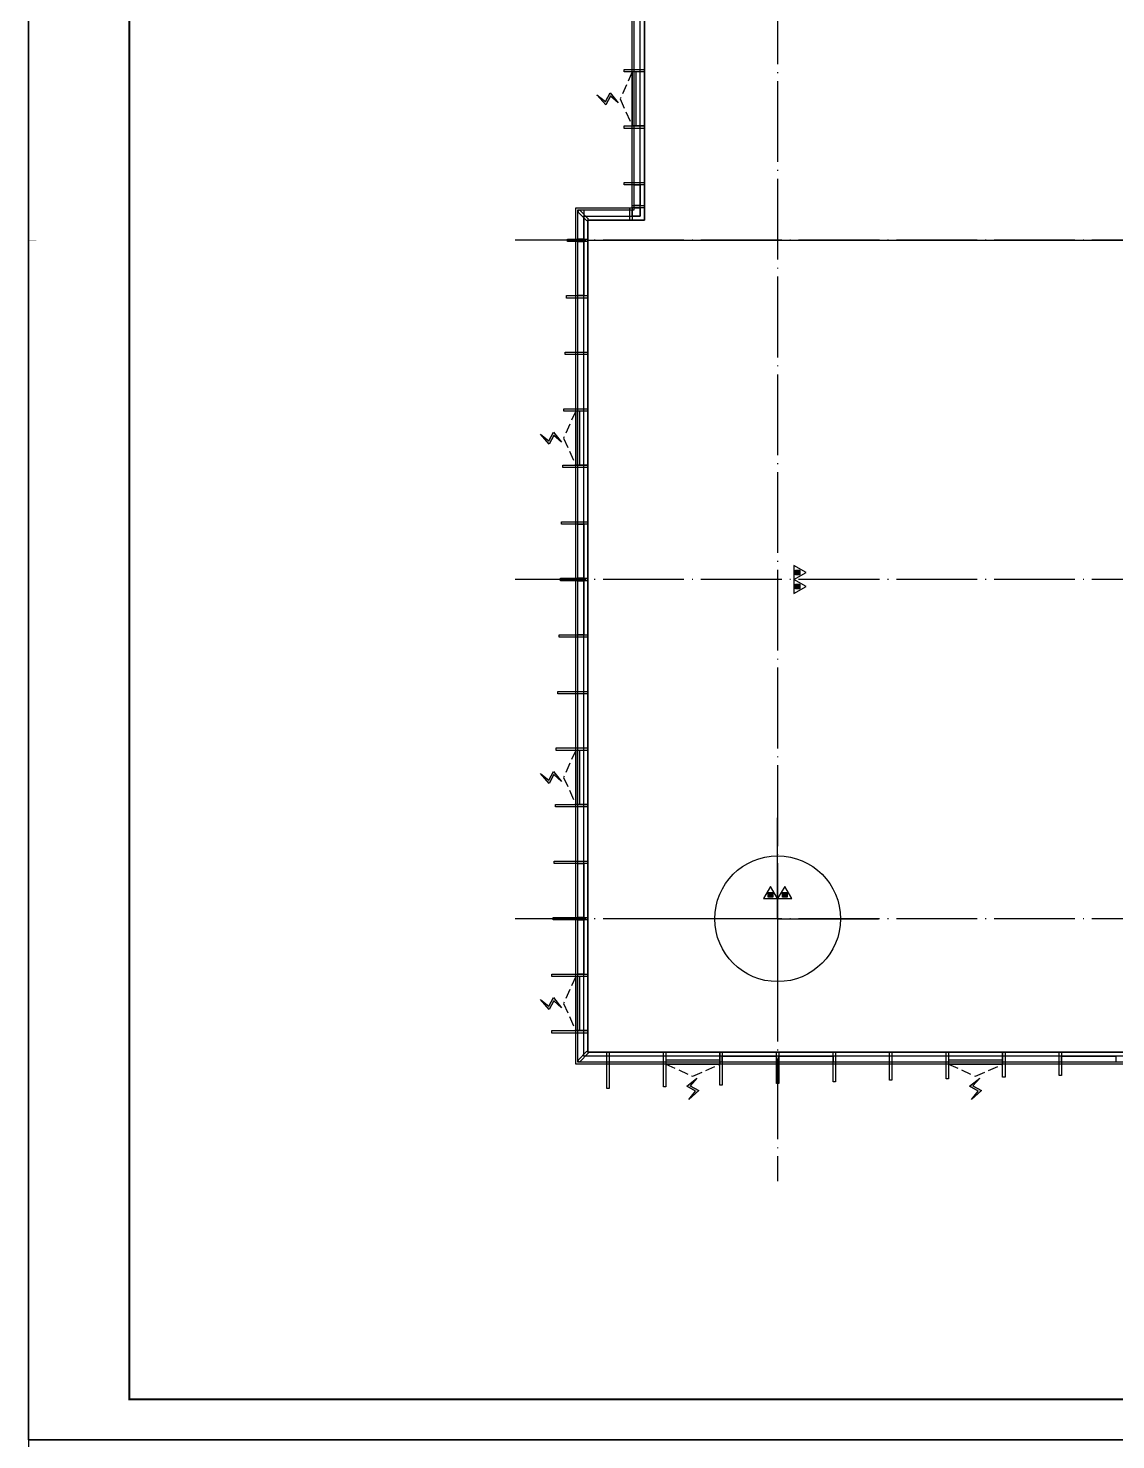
# Model space of a CAD drawing. Extents: x -186750 to 855523, y -12902 to 560425.
# Drawn here: x 93204 to 120127, y 46500 to 81450 of the extents above; entities that cross this region are included whole.
import ezdxf
from ezdxf.xclip import XClip

# ---------------------------------------------------------------- set-up
doc = ezdxf.new("R2010")
doc.units = 0
doc.header["$LTSCALE"] = 1000
doc.header["$MEASUREMENT"] = 0
doc.header["$XCLIPFRAME"] = 0
for name, pattern in [('104-10 轴网$0$DOTE', [2.4200000000000004, 2, -0.2, 0.02, -0.2]), ('8#楼幕墙$0$109-34 轴网$0$L1$0$$AUDIT_BAD_LTYPE1', [0]), ('8#楼幕墙$0$DASH', [0.35, 0.25, -0.1]), ('X-104 8#10#平面$0$109-34 轴网$0$L1$0$$AUDIT_BAD_LTYPE1', [0]), ('X-104 8#10#平面$0$DASH', [0.35, 0.25, -0.1])]:
    doc.linetypes.add(name, pattern=pattern)
for name, color, linetype in [('104-10 轴网$0$A_AXIS-轴线', 252, '104-10 轴网$0$DOTE'), ('8#楼幕墙$0$A-C_玻璃幕墙', 140, 'Continuous'), ('8#楼幕墙$0$A-C_窗b', 191, 'Continuous'), ('8#楼幕墙$0$A-TECH_结构', 21, 'Continuous'), ('EQUIP_消防', 7, 'Continuous'), ('TWT_TEXT', 7, 'Continuous'), ('X-104 8#10#平面$0$A-SUR_看线', 252, 'Continuous'), ('X-104 8#10#平面$0$A-TECH_结构', 252, 'Continuous')]:
    doc.layers.add(name, color=color, linetype=linetype)
for name, color, linetype, plot in [('8#楼幕墙$0$04-不打印_辅助线', 165, 'Continuous', False), ('8#楼幕墙$0$04-电动窗', 1, 'Continuous', False), ('X-104 8#10#平面$0$04-不打印_辅助线', 165, 'Continuous', False)]:
    doc.layers.add(name, color=color, linetype=linetype, plot=plot)

# ---------------------------------------------------------------- blocks, each defined once
blk = doc.blocks.new('图框-A1')
for points, const_width in [([(5.684341886080801e-13, 0), (841.0000000000002, 0), (841.0000000000002, 594), (5.684341886080801e-13, 594)], 0.05), ([(765.9999999999966, 584), (25.00000000000045, 584), (25.00000000000045, 10), (766.0000000000002, 10)], 0.5)]:
    blk.add_lwpolyline(points, close=True, dxfattribs=dict(const_width=const_width))
at = {"const_width": 0.05}
blk.add_lwpolyline([(5.684341886080801e-13, 297), (2.000000000000568, 297)], dxfattribs=at)
blk = doc.blocks.new('104-10 轴网')
at = {"layer": '104-10 轴网$0$A_AXIS-轴线', "linetype": '104-10 轴网$0$DOTE'}
for p, q in [((120429.5977508623, 40099.99999999988), (120429.5977508621, -6500.000000000178)), ((168929.5977508623, 16799.99999999987), (113929.5977508621, 16799.99999999982)), ((168929.5977508623, 8399.999999999873), (113929.5977508621, 8399.999999999822)), ((168929.5977508623, -1.2732925824821e-10), (113929.5977508621, -1.782609615474939e-10))]:
    blk.add_line(p, q, dxfattribs=at)
at = {"layer": 'Defpoints'}
blk.add_lwpolyline([(104379.5977508624, 45500.00000000001), (178479.5977508625, 45499.99999999999), (178479.5977508625, -11900.00000000001), (104379.5977508624, -11899.99999999996)], close=True, dxfattribs=at)
blk = doc.blocks.new('X-104 8#10#平面$0$fdhggh')
at = {"layer": 'X-104 8#10#平面$0$A-TECH_结构', "linetype": 'X-104 8#10#平面$0$109-34 轴网$0$L1$0$$AUDIT_BAD_LTYPE1'}
blk.add_lwpolyline([(42500.00000000029, 87900.00001543564), (42500.00000000029, 97699.99999999988), (24700.00000000029, 97699.99999999988), (24700.00000000029, 96299.99999999988), (13500.00000000029, 96299.99999999988), (13500.00000000029, 89299.99999999988), (7900.000000000291, 89299.99999999988), (7900.000000000291, 87899.99999999988), (-3299.999999999709, 87899.99999999988), (-3299.999999999709, 76699.99999999988), (-4699.999999999709, 76699.99999999988), (-4699.999999999709, 56099.99999999988), (8900.000000000291, 56099.99999999988), (8900.000000000291, 58899.99999999988), (20100.00000000029, 58899.99999999988), (20100.00000000029, 71499.99999999988), (27100, 71499.99999999988), (27099.9999999961, 75700.0000139567), (33099.99999999598, 75700.0000139567), (33099.99999999988, 72899.99999999987), (45300.00000000029, 72899.99999999988), (45300.00000000029, 87900.00000149367)], close=True, dxfattribs=at)
blk = doc.blocks.new('8#楼幕墙$0$2')
at = {"linetype": '8#楼幕墙$0$109-34 轴网$0$L1$0$$AUDIT_BAD_LTYPE1'}
for points in [[(-199772.2420019889, 234015.7524743264), (-199772.2420019889, 236514.4760455291)], [(-199772.2420019889, 234015.7524743264), (-202270.9655731916, 234015.7524743264)], [(-199772.2420019889, 234015.7524743264), (-199772.2420019889, 231517.0289031237)], [(-199772.2420019889, 234015.7524743264), (-197273.5184307862, 234015.7524743264)]]:
    blk.add_lwpolyline(points, dxfattribs=at)
blk.add_circle((-199772.2420019889, 234015.7524743264), 1556.811371132266)
blk = doc.blocks.new('8#楼幕墙$0$ii')
blk.add_lwpolyline([(-1339.999257087533, -5.379672802519053e-05), (0.0007429124671034515, -5.379672802519053e-05), (0.0007429124671034515, -150.000053796728), (-1339.999257087533, -150.000053796728)], close=True)
blk = doc.blocks.new('8#楼幕墙$0$$TCHSYS$WIN2D')
for p, q in [((-0.5, 0.5), (0.5, 0.5)), ((-0.5, 0.5), (-0.4999999999999999, -0.5)), ((0.5, 0.5), (0.4999999999999998, -0.5)), ((0.5, 0.1666666666666666), (-0.5, 0.1666666666666666)), ((0.5, -0.1666666666666667), (-0.5, -0.1666666666666667)), ((-0.4999999999999999, -0.5), (0.5, -0.5))]:
    blk.add_line(p, q)
blk = doc.blocks.new('8#楼幕墙$0$开启扇')
at = {"layer": '8#楼幕墙$0$04-电动窗'}
h = blk.add_hatch(color=1, dxfattribs=at)
h.dxf.hatch_style = 1
h.paths.add_polyline_path([(771.2538212353829, 399.4187931009801), (600.4963348774836, 588.0845509109495), (817.000029503055, 705.4227948976622), (568.9130649687795, 925.0510056701896), (737.6166181836743, 715.3361196324695), (521.1129235581029, 597.9978756457567)])
at = {"linetype": '8#楼幕墙$0$DASH'}
blk.add_lwpolyline([(0, 49.99999999714782), (670, 349.9999999971478), (1340, 49.99999999714782)], dxfattribs=at)
at = {"layer": '8#楼幕墙$0$04-电动窗', "color": 1}
blk.add_lwpolyline([(771.2538212353829, 399.4187931009801), (600.4963348774836, 588.0845509109495), (817.000029503055, 705.4227948976622), (568.9130649687795, 925.0510056701896), (737.6166181836743, 715.3361196324695), (521.1129235581029, 597.9978756457567), (771.2538212353829, 399.4187931009801)], close=True, dxfattribs=at)
at = {"xscale": -1340, "yscale": 300, "zscale": 1340, "rotation": 180}
blk.add_blockref('8#楼幕墙$0$$TCHSYS$WIN2D', (670, -100), dxfattribs=at)
blk = doc.blocks.new('*U395')
blk.add_lwpolyline([(510.0000139576222, 0), (0, 0), (0, 150), (510.0000139576222, 150)], close=True)
blk = doc.blocks.new('*U396')
blk.add_lwpolyline([(719.9999999992215, 0), (0, 0), (0, 150), (719.9999999992215, 150)], close=True)
blk = doc.blocks.new('8#楼幕墙$0$A$C13E80662')
for points in [[(150.0005130732898, 150.2641038001748), (150.0005130732898, 200.2641038001238), (0.0005130732897669077, 200.2641038001238), (0.0005130732897669077, 0.2641038001238485), (150.0005130732898, 0.2641038001238485)], [(150.0005130732898, 0.2641038001747802), (200.0005130733043, 0.2641038001747802), (200.0005130733043, 150.2641038001748), (150.0005130732898, 150.2641038001748)]]:
    blk.add_lwpolyline(points)
blk = doc.blocks.new('8#楼幕墙')
at = {"layer": '8#楼幕墙$0$04-不打印_辅助线'}
for points in [[(-18549.99999999965, 46500.00000000052), (65550.00000000035, 46500.0000000007), (65550.00000000035, 105900.0000000007), (-18549.99999999965, 105900.0000000005)], [(-18549.99999999977, -12899.99999999965), (65550.00000000023, -12899.99999999942), (65550.00000000023, 46500.00000000058), (-18549.99999999977, 46500.00000000041)]]:
    blk.add_lwpolyline(points, close=True, dxfattribs=at)
at = {"layer": '8#楼幕墙$0$A-C_玻璃幕墙'}
for points in [[(-3599.999999999767, 88199.99999999988), (7600.000000000233, 88199.99999999988), (7600.000000000233, 89599.99999999988), (13200.00000000023, 89599.99999999988), (13200.00000000023, 96599.99999999988), (24400.00000000023, 96599.99999999988), (24400.00000000023, 97999.99999999988), (42800.00000000023, 97999.99999999988), (42800.00000000023, 88199.99999999988), (45600.00000000023, 88199.99999999988), (45600.0000000002, 72599.99999999988), (32800.0000000002, 72599.99999999988), (32800.0000000002, 75399.99999999988), (27400.00000000023, 75399.99999999988), (27400.0000000002, 71199.99999999988), (20400.0000000002, 71199.99999999988), (20400.0000000002, 58599.99999999988), (9200.000000000116, 58599.99999999988), (9200.000000000116, 55799.99999999988), (-4999.999999999884, 55799.99999999988), (-4999.999999999767, 76999.99999999988), (-3599.999999999767, 76999.99999999988)], [(-3549.999999999767, 88149.99999999988), (7650.000000000233, 88149.99999999988), (7650.000000000233, 89549.99999999988), (13250.00000000023, 89549.99999999988), (13250.00000000023, 96549.99999999988), (24450.00000000023, 96549.99999999988), (24450.00000000023, 97949.99999999988), (42750.00000000023, 97949.99999999988), (42750.00000000023, 88149.99999999988), (45550.00000000023, 88149.99999999988), (45550.0000000002, 72649.99999999988), (32850.0000000002, 72649.99999999988), (32850.0000000002, 75449.99999999988), (27350.00000000023, 75449.99999999988), (27350.0000000002, 71249.99999999988), (20350.0000000002, 71249.99999999988), (20350.0000000002, 58649.99999999988), (9150.000000000116, 58649.99999999988), (9150.000000000116, 55849.99999999988), (-4949.999999999884, 55849.99999999988), (-4949.999999999767, 76949.99999999988), (-3549.999999999767, 76949.99999999988)], [(-3399.999999999767, 87999.99999999988), (7800.000000000233, 87999.99999999988), (7800.000000000233, 89399.99999999988), (13400.00000000023, 89399.99999999988), (13400.00000000023, 96399.99999999988), (24600.00000000023, 96399.99999999988), (24600.00000000023, 97799.99999999988), (42600.00000000023, 97799.99999999988), (42600.00000000023, 87999.99999999988), (45400.00000000023, 87999.99999999988), (45400.0000000002, 72799.99999999988), (33000.0000000002, 72799.99999999988), (33000.0000000002, 75599.99999999988), (27200.00000000023, 75599.99999999988), (27200.0000000002, 71399.99999999988), (20200.0000000002, 71399.99999999988), (20200.0000000002, 58799.99999999988), (9000.000000000116, 58799.99999999988), (9000.000000000116, 55999.99999999988), (-4799.999999999884, 55999.99999999988), (-4799.999999999767, 76799.99999999988), (-3399.999999999767, 76799.99999999988)], [(-3799.999999975145, 80370.0000139575), (-3799.999999975145, 80430.0000139575), (-3299.999999975262, 80430.00001395738), (-3299.999999975262, 80370.00001395738)], [(-3799.999999975145, 78970.0000139575), (-3799.999999975145, 79030.0000139575), (-3299.999999975145, 79030.00001395738), (-3299.999999975145, 78970.00001395738)], [(-3799.999999975145, 77570.0000139575), (-3799.999999975145, 77630.0000139575), (-3299.999999975145, 77630.00001395738), (-3299.999999975145, 77570.00001395738)], [(-4678.950339244038, 76721.21321739221), (-4721.376746115275, 76678.78681052104), (-4950.163542679686, 76907.5736070855), (-4907.737135808507, 76950.00001395668)], [(-3659.999999999796, 76999.99999999991), (-3599.999999999767, 76999.99999999988), (-3599.999999999811, 76699.99999999988), (-3659.999999999796, 76699.99999999988)], [(-3599.999999999767, 76999.99999999988), (-3599.999999999738, 77059.99999999991), (-3299.999999999738, 77059.99999999987), (-3299.999999999724, 76999.99999999988)], [(-5200.000000003085, 76170.0000139575), (-5200.000000003085, 76230.0000139575), (-4700.000000003085, 76230.00001395657), (-4700.000000003085, 76170.00001395657)], [(-5230.000000003143, 74770.00001395657), (-5230.000000003143, 74830.00001395657), (-4700.000000003085, 74830.00001395657), (-4700.000000003085, 74770.00001395657)], [(-5260.000000003143, 73370.00001395657), (-5260.000000003143, 73430.00001395657), (-4700.000000003085, 73430.00001395657), (-4700.000000003085, 73370.00001395657)], [(-5290.000000003143, 71970.00001395657), (-5290.000000003143, 72030.00001395657), (-4700.000000003027, 72030.00001395657), (-4700.000000003027, 71970.00001395657)], [(-5320.000000003143, 70570.00001395738), (-5320.000000003143, 70630.00001395738), (-4700.00000000716, 70630.00001395657), (-4700.00000000716, 70570.00001395657)], [(-5350.000000006054, 69170.00001395657), (-5350.000000006054, 69230.00001395657), (-4700.00000000716, 69230.00001395657), (-4700.00000000716, 69170.00001395657)], [(-5380.000000003201, 67769.99999999977), (-5380.000000003201, 67829.99999999977), (-4700.00000000716, 67830.00001395657), (-4700.00000000716, 67770.00001395657)], [(-5410.000000003231, 66370.00001395657), (-5410.000000003231, 66430.00001395657), (-4700.000000007189, 66430.00001395657), (-4700.000000007189, 66370.00001395657)], [(-5440.000000003231, 64970.0000139575), (-5440.000000003231, 65030.0000139575), (-4700.000000007189, 65030.00001395663), (-4700.000000007189, 64970.00001395663)], [(-5480.000000003231, 63570.0000139575), (-5480.000000003231, 63630.0000139575), (-4700.000000007189, 63630.00001395663), (-4700.000000007189, 63570.00001395663)], [(-5500.000000003318, 62170.0000139575), (-5500.000000003318, 62230.0000139575), (-4700.000000007276, 62230.00001395663), (-4700.000000007276, 62170.00001395663)], [(-5530.000000003318, 60770.0000139575), (-5530.000000003318, 60830.0000139575), (-4700.000000007276, 60830.00001395663), (-4700.000000007276, 60770.00001395663)], [(-5560.000000003376, 59369.99999999983), (-5560.000000003376, 59429.99999999983), (-4700.000000007276, 59430.00001395663), (-4700.000000007276, 59370.00001395663)], [(-5590.000000003376, 57970.0000139575), (-5590.000000003376, 58030.0000139575), (-4700.000000007276, 58030.00001395663), (-4700.000000007276, 57970.00001395663)], [(-5590.000000003376, 56570.0000139575), (-5590.000000003376, 56630.0000139575), (-4700.000000007276, 56630.00001395663), (-4700.000000007276, 56570.00001395663)], [(-4678.868567902013, 56078.86858185899), (-4721.294974773249, 56121.29498873017), (-4950.08177133766, 55892.50819216582), (-4907.655364466482, 55850.08178529464)], [(-4170.00000000326, 55200.00001387182), (-4230.00000000326, 55200.00001387182), (-4230.00000000326, 56100.00001376477), (-4170.00000000326, 56100.00001376477)], [(-2770.00000000326, 55240.00001387176), (-2830.00000000326, 55240.00001387176), (-2830.00000000291, 56100.00001387182), (-2770.00000000291, 56100.00001387182)], [(-1370.000000003958, 55280.00001387182), (-1430.000000003958, 55280.00001387182), (-1430.000000003958, 56100.00001376477), (-1370.000000003958, 56100.00001376477)], [(29.99999999988358, 55320.00001387182), (-30.00000000011642, 55320.00001387182), (-30.00000000395812, 56100.00001376477), (29.99999999604188, 56100.00001376477)], [(1429.999999996042, 55360.00001387182), (1369.999999996042, 55360.00001387182), (1369.999999996042, 56100.00001376477), (1429.999999996042, 56100.00001376477)], [(2829.99999999709, 55400.00001387176), (2769.99999999709, 55400.00001387176), (2769.999999996042, 56100.00001376477), (2829.999999996042, 56100.00001376477)], [(4229.999999996042, 55440.00001387182), (4169.999999996042, 55440.00001387182), (4169.999999996042, 56100.00001376477), (4229.999999996042, 56100.00001376477)], [(5629.99999999709, 55480.00001387176), (5569.99999999709, 55480.00001387176), (5569.999999996042, 56100.00001376471), (5629.999999996042, 56100.00001376471)], [(7029.99999999709, 55520.00001387176), (6969.99999999709, 55520.00001387176), (6969.999999996042, 56100.00001376471), (7029.999999996042, 56100.00001376471)]]:
    blk.add_lwpolyline(points, close=True, dxfattribs=at)
at = {"layer": '8#楼幕墙$0$A-TECH_结构'}
blk.add_lwpolyline([(-3299.999999999767, 87899.99999999988), (7900.000000000233, 87899.99999999988), (7900.000000000233, 89299.99999999988), (13500.00000000023, 89299.99999999988), (13500.00000000023, 96299.99999999988), (24700.00000000023, 96299.99999999988), (24700.00000000023, 97699.99999999988), (42500.00000000023, 97699.99999999988), (42500.00000000023, 87899.99999999988), (45300.00000000023, 87899.99999999988), (45300.0000000002, 72899.99999999988), (33100.0000000002, 72899.99999999988), (33100.0000000002, 75699.99999999988), (27100.00000000023, 75699.99999999988), (27100.0000000002, 71499.99999999988), (20100.0000000002, 71499.99999999988), (20100.0000000002, 58899.99999999988), (8900.000000000116, 58899.99999999988), (8900.000000000116, 56099.99999999988), (-4699.999999999884, 56099.99999999988), (-4699.999999999767, 76699.99999999988), (-3299.999999999767, 76699.99999999988)], close=True, dxfattribs=at)
at = {"layer": '8#楼幕墙$0$04-不打印_辅助线', "rotation": 180}
blk.add_blockref('8#楼幕墙$0$2', (-199772.2420019887, 293415.7524743261), dxfattribs=at)
at = {"layer": '8#楼幕墙$0$A-C_玻璃幕墙'}
for name, p, rotation in [('*U395', (-3549.999999975145, 77570.0000139575), 270), ('*U396', (-4950.0000000039, 76950.00001395668), 270), ('8#楼幕墙$0$ii', (-4950.000000003085, 76170.00001395657), 90), ('8#楼幕墙$0$ii', (-4950.000000003201, 69170.00001395657), 90), ('8#楼幕墙$0$ii', (-4950.000000003842, 67770.00001395657), 90), ('8#楼幕墙$0$ii', (-4950.000000003318, 60770.00001395663), 90), ('8#楼幕墙$0$ii', (-4950.000000003318, 59370.00001395663), 90), ('8#楼幕墙$0$ii', (-1370.000000003958, 55850.00001387164), 180), ('8#楼幕墙$0$ii', (29.99999999610009, 55850.00001387129), 180), ('8#楼幕墙$0$ii', (7029.9999999961, 55850.00001387158), 180)]:
    blk.add_blockref(name, p, dxfattribs=dict(at, rotation=rotation))
at = {"layer": '8#楼幕墙$0$A-C_玻璃幕墙', "xscale": -1}
blk.add_blockref('8#楼幕墙$0$A$C13E80662', (-3399.999486926477, 76799.73589619977), dxfattribs=at)
at = {"layer": '8#楼幕墙$0$A-C_玻璃幕墙', "linetype": '8#楼幕墙$0$109-34 轴网$0$L1$0$$AUDIT_BAD_LTYPE1', "xscale": -1}
for p, rotation in [((-4950.000000003958, 71970.00001395738), 90), ((-4950.000000007189, 63570.0000139575), 90), ((-4950.000000007276, 57970.00001395663), 90), ((-2770.00000000291, 55850.00001387182), 180), ((4229.9999999961, 55850.00001376477), 180)]:
    blk.add_blockref('8#楼幕墙$0$开启扇', p, dxfattribs=dict(at, rotation=rotation))
at = {"layer": '8#楼幕墙$0$A-C_窗b', "color": 4, "linetype": '8#楼幕墙$0$109-34 轴网$0$L1$0$$AUDIT_BAD_LTYPE1', "xscale": -1, "rotation": 90}
blk.add_blockref('8#楼幕墙$0$开启扇', (-3549.999999976135, 80370.0000139575), dxfattribs=at)
blk = doc.blocks.new('X-104 8#10#平面')
at = {"linetype": 'X-104 8#10#平面$0$109-34 轴网$0$L1$0$$AUDIT_BAD_LTYPE1'}
blk.add_lwpolyline([(177306.9507218332, 105900.0000000001), (177306.9507218332, 46500.00000000006), (93206.95072183316, 46500.00000000009), (93206.95072183316, 105900.0000000001)], close=True, dxfattribs=at)
at = {"layer": 'X-104 8#10#平面$0$04-不打印_辅助线', "linetype": 'X-104 8#10#平面$0$109-34 轴网$0$L1$0$$AUDIT_BAD_LTYPE1'}
blk.add_lwpolyline([(177306.9507218331, 46500.00000000017), (93206.95072183316, 46500.00000000017), (93206.95072183316, 105900.0000000001), (177306.9507218331, 105900.0000000001)], close=True, dxfattribs=at)
at = {"layer": 'X-104 8#10#平面$0$A-SUR_看线', "linetype": 'X-104 8#10#平面$0$DASH', "ltscale": 2, "const_width": 30}
blk.add_lwpolyline([(107056.9507218291, 76200.00002790632), (121606.9507452606, 76200.00002790632)], dxfattribs=at)
at = {"linetype": 'X-104 8#10#平面$0$109-34 轴网$0$L1$0$$AUDIT_BAD_LTYPE1'}
ref = blk.add_blockref('8#楼幕墙', (111756.9507218327, -1.455191522836685e-10), dxfattribs=at)
XClip(ref).set_block_clipping_path([(-18549.999999999476, -12899.999999999882), (65550.0000000003, 284100.0000000003)])
blk.add_blockref('X-104 8#10#平面$0$fdhggh', (111756.9507218327, -2.91038304567337e-10), dxfattribs=at)
at = {"xscale": 100, "yscale": 100, "zscale": 100}
for p in [(93206.95072183316, 46500.00000000009), (93206.95072183292, -12899.99999999994)]:
    blk.add_blockref('图框-A1', p, dxfattribs=at)
at = {"linetype": 'X-104 8#10#平面$0$109-34 轴网$0$L1$0$$AUDIT_BAD_LTYPE1'}
ref = blk.add_blockref('104-10 轴网', (-8672.647029029147, 59400.00000000004), dxfattribs=at)
XClip(ref).set_block_clipping_path([(104379.59775086239, -11899.999999999955), (178479.5977508624, 45500.000000000044)])
blk = doc.blocks.new('$TWTSYS$00000546')
h = blk.add_hatch()
h.set_pattern_fill('ANSI31', color=256, scale=200, style=0)
h.set_pattern_definition([(45, (-38543.80223862439, -6670.830405693208), (-17.67766952966369, 17.67766952966369), [])])
h.paths.add_polyline_path([(-64.92232553117356, 173.7449990885525), (64.922325531159, 173.7449990885525), (64.922325531159, 43.90034802621994), (-64.92232553117356, 43.90034802621994)])
for points in [[(0, 343.6163707387423), (-198.3870041439732, 0), (198.3870041439732, 0)], [(-64.92232553117356, 173.7449990885525), (64.922325531159, 173.7449990885525), (64.922325531159, 43.90034802621994), (-64.92232553117356, 43.90034802621994)]]:
    blk.add_lwpolyline(points, close=True)
blk = doc.blocks.new('灭火器1')
at = {"layer": 'EQUIP_消防', "xscale": 0.88, "yscale": 0.88, "zscale": 0.88, "rotation": 270}
for p in [(283401.6493893405, 14625.69975781103), (283401.6493893405, 14276.53863051755)]:
    blk.add_blockref('$TWTSYS$00000546', p, dxfattribs=at)
blk = doc.blocks.new('灭火器2')
at = {"layer": 'EQUIP_消防', "xscale": 0.88, "yscale": 0.88, "zscale": 0.88, "rotation": 90.00000000000001}
for p in [(-4049632.307172487, -27063.59765158885), (-4049632.307172487, -27412.75877888233)]:
    blk.add_blockref('$TWTSYS$00000546', p, dxfattribs=at)

msp = doc.modelspace()

# ---------------------------------------------------------------- linework, layer by layer
for points in [[(93206.95072183292, 46500.00000000025), (177306.9507218332, 46500.00000000025), (177306.9507218332, 105900.0000000006), (93206.95072183292, 105900.0000000006)], [(93206.95072183292, -12899.9999999998), (177306.9507218332, -12899.9999999998), (177306.9507218332, 46500.00000000055), (93206.95072183292, 46500.00000000055)]]:
    msp.add_lwpolyline(points, close=True)

# ---------------------------------------------------------------- block references
msp.add_blockref('X-104 8#10#平面', (0, 0))
at = {"layer": 'EQUIP_消防', "rotation": 270}
msp.add_blockref('灭火器2', (138995.1289370743, -3989732.307172477), dxfattribs=at)
at = {"layer": 'TWT_TEXT', "linetype": 'ByBlock'}
msp.add_blockref('灭火器1', (-171244.6986675112, 53349.71969249708), dxfattribs=at)

doc.saveas('drawing.dxf')
